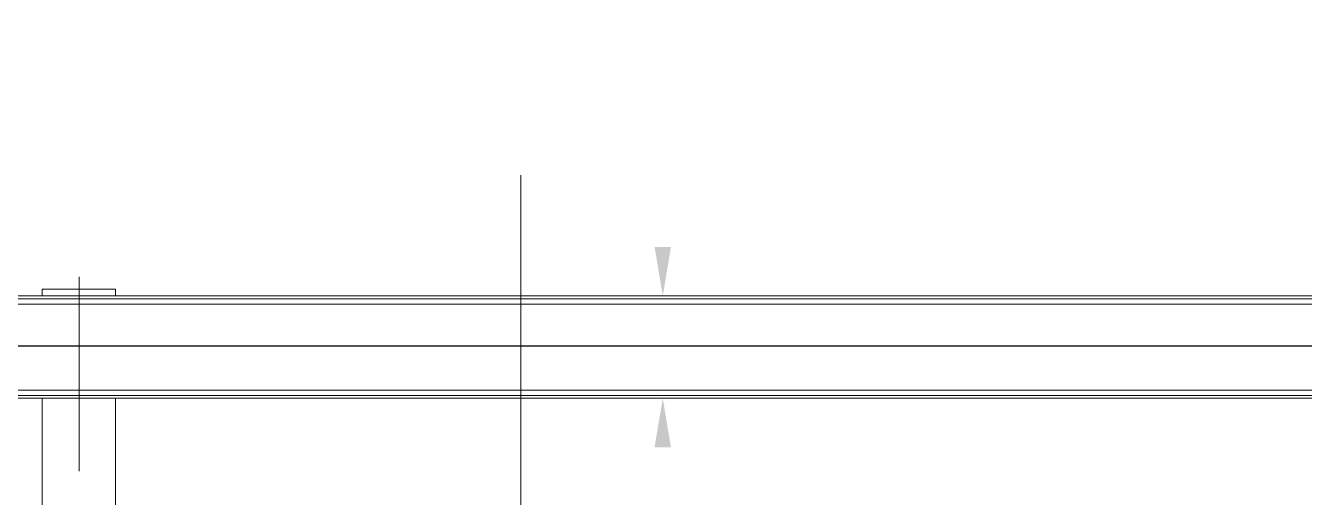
# Model space of a CAD drawing. Header units: millimetres. Extents: x 25083 to 52777, y 24772 to 45779.
# Drawn here: x 49317 to 49577.6, y 37026.7 to 37122.9 of the extents above; entities that cross this region are included whole.
import ezdxf

# ---------------------------------------------------------------- set-up
doc = ezdxf.new("R2010")
doc.units = ezdxf.units.MM
doc.layers.add('小车', color=7, linetype='Continuous')
doc.styles.get("Standard").update_dxf_attribs({"font": ''})
doc.styles.get('Standard').set_extended_font_data('SimSun')
doc.dimstyles.new('15', dxfattribs={"dimtxt": 15, "dimasz": 10, "dimexe": 2, "dimexo": 1, "dimgap": 1, "dimtad": 1, "dimdsep": 46, "dimtxsty": 'Standard', "dimcen": 2.5, "dimadec": 0, "dimazin": 0, "dimtfac": 1, "dimtmove": 2, "dimatfit": 3, "dimfxl": 1, "dimtolj": 1, "dimarcsym": 0})

# ---------------------------------------------------------------- blocks, each defined once
blk = doc.blocks.new('*D473')
at = {"layer": 'DEFPOINTS', "color": 0}
for p in [(37237.63, 116743.92), (37258.49, 116743.92), (37258.49, 116721.13)]:
    blk.add_point(p, dxfattribs=at)
at = {"layer": '小车', "color": 0, "linetype": 'Continuous', "lineweight": -2}
for p, q in [((37237.63, 116742.92), (37237.63, 116719.13)), ((37258.49, 116742.92), (37258.49, 116719.13)), ((37227.63, 116721.13), (37217.63, 116721.13)), ((37237.63, 116721.13), (37258.49, 116721.13)), ((37268.49, 116721.13), (37278.49, 116721.13))]:
    blk.add_line(p, q, dxfattribs=at)
at = {"layer": '小车', "color": 0}
for points in [[(37227.63, 116722.8), (37227.63, 116719.46), (37237.63, 116721.13)], [(37268.49, 116722.8), (37268.49, 116719.46), (37258.49, 116721.13)]]:
    blk.add_solid(points, dxfattribs=at)
at = {"layer": '小车', "color": 0, "insert": (37288.04, 116721.13), "char_height": 15, "attachment_point": 5}
blk.add_mtext('\\A1;20.86', dxfattribs=at)
blk = doc.blocks.new('A$C1A4175F5')
at = {"layer": '小车', "color": 7, "lineweight": 0}
for points in [[(1269.95, 773.421), (1269.95, 232.516)], [(1270.51, 232.376), (1270.51, 773.561)], [(1290.248, 232.376), (1290.248, 773.561)], [(1290.808, 232.516), (1290.808, 773.421)], [(1271.63, 314.128), (1271.63, 691.809)], [(1289.128, 314.128), (1289.128, 691.809)], [(1171.82, 420.377), (1269.95, 420.377)], [(1290.808, 420.377), (1292.208, 420.377)], [(1292.208, 420.377), (1292.208, 405.398)], [(1269.95, 405.398), (1230.194, 405.398)], [(1292.208, 405.398), (1290.808, 405.398)]]:
    blk.add_lwpolyline(points, dxfattribs=at)
at = {"layer": '小车', "color": 1, "lineweight": 0}
for points in [[(1261.271, 502.968), (1207.096, 502.968)], [(1315.445, 502.968), (1261.271, 502.968)], [(1294.727, 412.958), (1255.111, 412.958)]]:
    blk.add_lwpolyline(points, dxfattribs=at)
at = {"layer": '小车'}
dim = blk.add_linear_dim(base=(1290.808, 531.877), p1=(1269.95, 554.67), p2=(1290.808, 554.67), dimstyle='15', override={"dimfxl": 0.18}, dxfattribs=at)
dim.commit()
dim.dimension.update_dxf_attribs({"geometry": '*D473', "text_midpoint": (1320.36, 531.877), "dimtype": 128, "insert": (-35967.681, -116189.253)})

msp = doc.modelspace()

# ---------------------------------------------------------------- linework, layer by layer
msp.add_lwpolyline([(48867.913, 35857.595), (48867.913, 37057.595), (49967.913, 37057.595), (49967.913, 35857.595)], close=True)

# ---------------------------------------------------------------- block references
at = {"layer": '小车', "ltscale": 10, "xscale": -1, "rotation": 270}
msp.add_blockref('A$C1A4175F5', (48914.945, 35776.933), dxfattribs=at)

doc.saveas('drawing.dxf')
